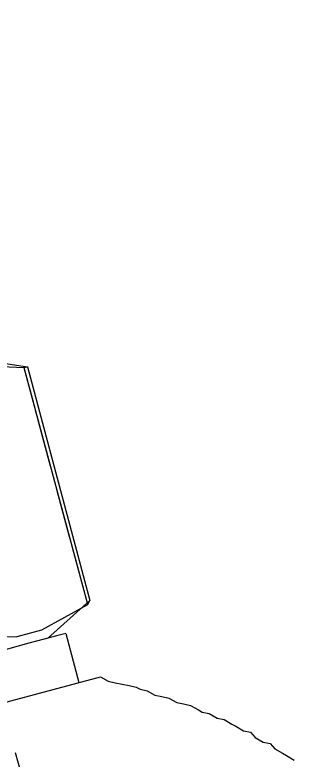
# Model space of a CAD drawing. Header units: millimetres. Extents: x 89051 to 95682, y -130338 to -125649.
# Drawn here: x 90794.13 to 90805.5, y -128378.49 to -128350.19 of the extents above; entities that cross this region are included whole.
import ezdxf

# ---------------------------------------------------------------- set-up
doc = ezdxf.new("R2010")
doc.units = ezdxf.units.MM
doc.header["$LTSCALE"] = 13
doc.layers.add('C00-00-00', color=7, linetype='Continuous')
doc.layers.add('标注、文本', color=3, linetype='Continuous', lineweight=25)
doc.styles.get("Standard").update_dxf_attribs({"font": 'gbenor.shx', "bigfont": 'gbcbig.shx'})
doc.dimstyles.new('1-15', dxfattribs={"dimscale": 20, "dimtxt": 3.5, "dimasz": 2, "dimexe": 1.5, "dimexo": 0.5, "dimgap": 0.5, "dimtad": 1, "dimtoh": 1, "dimdec": 1, "dimdsep": 46, "dimtxsty": 'Standard', "dimcen": 2.5, "dimclrd": 3, "dimclre": 3, "dimclrt": 3, "dimadec": 0, "dimazin": 2, "dimtfac": 1, "dimtdec": 1, "dimtmove": 0, "dimatfit": 2, "dimfxl": 1, "dimarcsym": 0})

# ---------------------------------------------------------------- blocks, each defined once
blk = doc.blocks.new('225635')
at = {"layer": 'C00-00-00', "lineweight": 15}
for points in [[(72525.78, -125578.152), (72527.716, -125578.999)], [(72527.595, -125578.999), (72525.659, -125578.394), (72524.691, -125578.394), (72523.723, -125578.636), (72522.755, -125578.999)], [(72527.595, -125580.21), (72527.595, -125578.999)], [(72527.716, -125578.999), (72527.595, -125578.999)], [(72527.595, -125588.317), (72527.595, -125578.999)], [(72527.716, -125578.999), (72527.716, -125588.196)], [(72527.595, -125580.815), (72527.595, -125580.21)], [(72527.595, -125582.872), (72527.595, -125581.057)], [(72527.595, -125585.655), (72527.595, -125583.84)], [(72527.595, -125588.317), (72527.595, -125586.502)], [(72522.755, -125588.317), (72524.691, -125588.801), (72525.659, -125588.801), (72526.627, -125588.559), (72527.595, -125588.317)], [(72527.716, -125588.196), (72525.78, -125589.164)], [(72527.595, -125588.317), (72527.716, -125588.196)], [(72526.506, -125589.164), (72526.143, -125589.164), (72525.659, -125589.164), (72525.054, -125589.164), (72524.207, -125589.164), (72523.239, -125589.164), (72522.15, -125589.164), (72520.94, -125589.164), (72519.609, -125589.164), (72518.278, -125589.164), (72516.947, -125589.164), (72515.495, -125589.164), (72514.164, -125589.164), (72512.832, -125589.164), (72511.622, -125589.164), (72510.533, -125589.164), (72509.565, -125589.164), (72508.839, -125589.164), (72508.113, -125589.164), (72507.629, -125589.164), (72507.387, -125589.164)], [(72526.506, -125589.164), (72526.506, -125591.1)], [(72512.106, -125591.1), (72527.353, -125591.1)], [(72527.353, -125591.1), (72527.595, -125591.342), (72527.837, -125591.463), (72528.079, -125591.584), (72528.321, -125591.705), (72528.563, -125591.826), (72528.684, -125591.947), (72528.926, -125592.068), (72529.168, -125592.31), (72529.41, -125592.431), (72529.652, -125592.552), (72529.895, -125592.794), (72530.137, -125592.915), (72530.379, -125593.036), (72530.621, -125593.278), (72530.742, -125593.399), (72530.984, -125593.52), (72531.226, -125593.762), (72531.468, -125593.883), (72531.71, -125594.125), (72531.831, -125594.246), (72532.073, -125594.488), (72532.315, -125594.609), (72532.436, -125594.851), (72532.678, -125595.093), (72532.92, -125595.214), (72533.041, -125595.457), (72533.283, -125595.699), (72533.404, -125595.82), (72533.646, -125596.062)], [(72523.481, -125593.036), (72523.481, -125593.883)]]:
    blk.add_lwpolyline(points, dxfattribs=at)
blk = doc.blocks.new('*D538')
at = {"layer": 'Defpoints', "color": 0}
for p in [(90832.237, -128386.823), (90697.877, -128422.824), (91011.015, -128531.206), (90697.877, -128544.927), (90832.237, -128580.928)]:
    blk.add_point(p, dxfattribs=at)
at = {"layer": '标注、文本', "color": 3, "lineweight": -2}
for p, q in [((90841.896, -128384.235), (91023.555, -128335.559)), ((90841.896, -128583.517), (91023.555, -128632.192))]:
    blk.add_line(p, q, dxfattribs=at)
blk.add_arc((90470.031, -128483.876), 543.051, 349.22124, 10.77876, dxfattribs=at)
at = {"layer": '标注、文本', "color": 3}
for points in [[(90997.002, -128383.803), (91009.999, -128380.829), (90994.578, -128343.324)], [(91009.999, -128586.923), (90997.002, -128583.948), (90994.578, -128624.428)]]:
    blk.add_solid(points, dxfattribs=at)
at = {"layer": '标注、文本', "color": 3, "insert": (90968.082, -128483.876), "char_height": 70, "attachment_point": 5, "rotation": 90}
blk.add_mtext('30°', dxfattribs=at)

msp = doc.modelspace()

# ---------------------------------------------------------------- block references
at = {"layer": '标注、文本', "rotation": 14.99999999996748}
msp.add_blockref('225635', (-11764.027, -25835.138), dxfattribs=at)

# ---------------------------------------------------------------- dimensions: what is measured, and where the dimension line sits
at = {"layer": '标注、文本'}
dim = msp.add_angular_dim_2l(base=(91011.015, -128531.206), line1=((90697.877, -128544.927), (90832.237, -128580.928)), line2=((90697.877, -128422.824), (90832.237, -128386.823)), dimstyle='1-15', dxfattribs=at)
dim.commit()
dim.dimension.update_dxf_attribs({"geometry": '*D538', "text_midpoint": (90968.082, -128483.876)})

doc.saveas('drawing.dxf')
